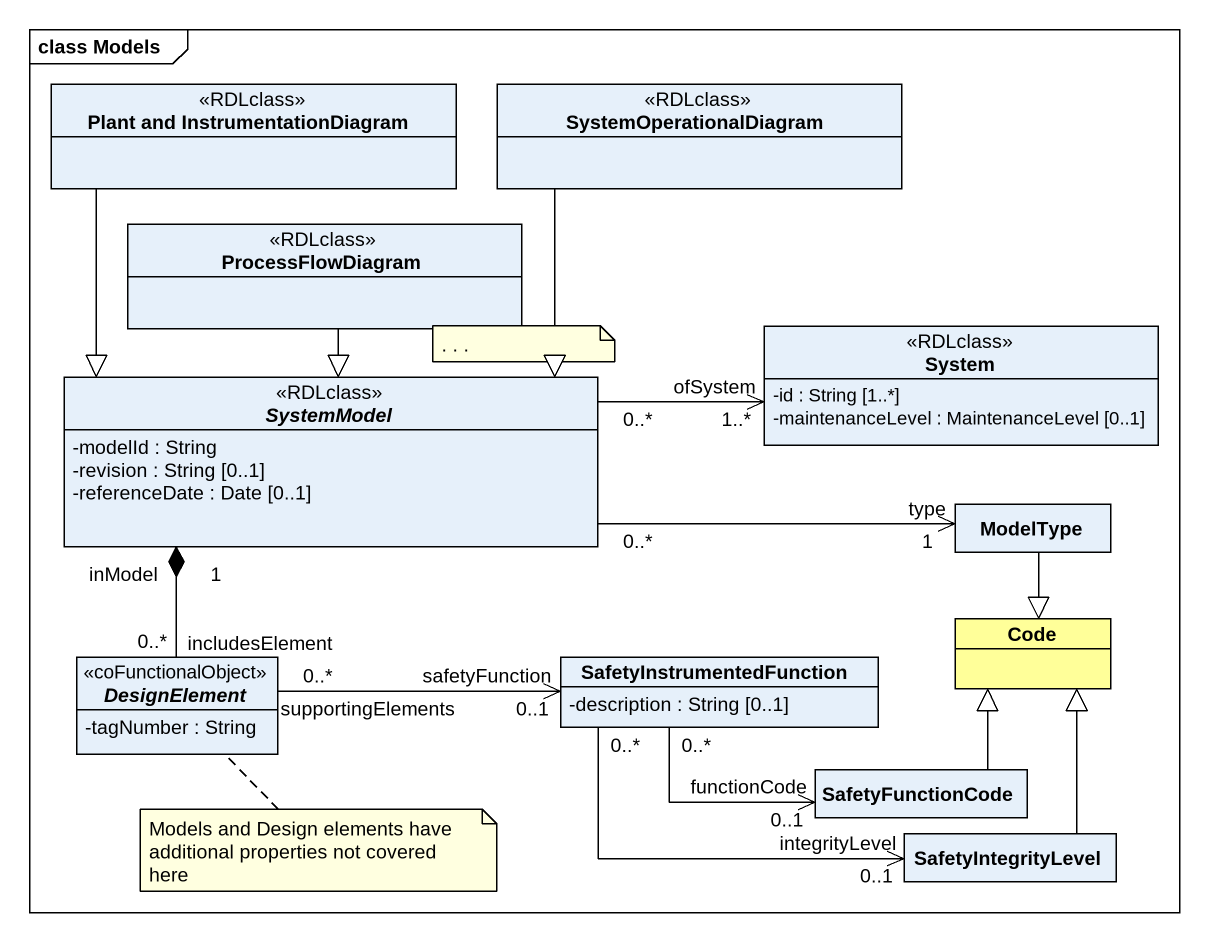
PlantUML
@startuml
mainframe class Models
hide circle
hide empty members
skinparam classAttributeIconSize 0
class "Plant and InstrumentationDiagram" as Plant_and <<RDLclass>>
class SystemOperationalDiagram <<RDLclass>>
class ProcessFlowDiagram <<RDLclass>>
abstract class SystemModel <<RDLclass>> {
  -modelId : String
  -revision : String [0..1]
  -referenceDate : Date [0..1]
}
class System <<RDLclass>> {
  -id : String [1..*]
  -maintenanceLevel : MaintenanceLevel [0..1]
}
class ModelType
class Code #FFFF99
abstract class DesignElement <<coFunctionalObject>> {
  -tagNumber : String
}
class SafetyInstrumentedFunction {
  -description : String [0..1]
}
class SafetyFunctionCode
class SafetyIntegrityLevel
Plant_and --|> SystemModel
SystemOperationalDiagram --|> SystemModel
ProcessFlowDiagram --|> SystemModel
SystemModel "0..*" -right-> "ofSystem\n1..*" System
ModelType "type\n1" <-left- "0..*" SystemModel
ModelType --|> Code
DesignElement "includesElement\n0..*" -up-* "inModel\n1" SystemModel
DesignElement "supportingElements\n0..*" -right-> "safetyFunction\n0..1" SafetyInstrumentedFunction
SafetyFunctionCode -up-|> Code
SafetyFunctionCode "functionCode\n0..1" <-left- "0..*" SafetyInstrumentedFunction
SafetyIntegrityLevel -up-|> Code
SafetyIntegrityLevel "integrityLevel\n0..1" <-left- "0..*" SafetyInstrumentedFunction
note as N1
  . . .
end note
note bottom of DesignElement : Models and Design elements have additional properties not covered here
@enduml
